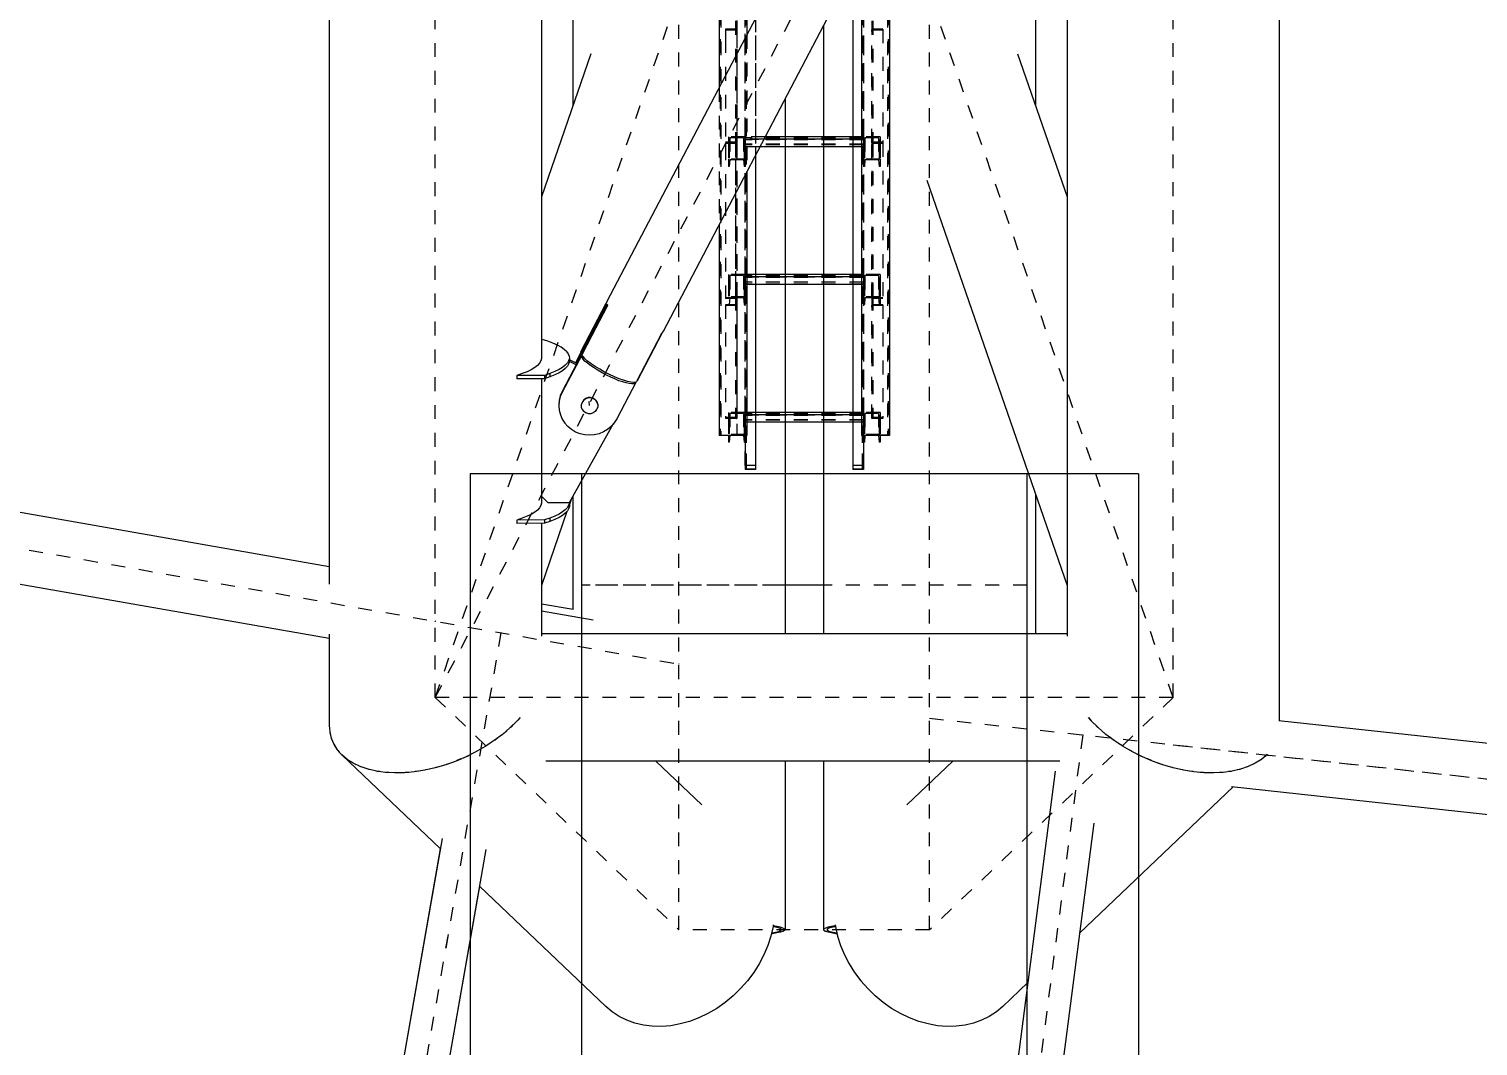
# Model space of a CAD drawing. Header units: millimetres. Extents: x 149919 to 150445, y 136651 to 136866.
# Drawn here: x 150257.3 to 150267.7, y 136663.97 to 136671.27 of the extents above; entities that cross this region are included whole.
import ezdxf

# ---------------------------------------------------------------- set-up
doc = ezdxf.new("R2010")
doc.units = ezdxf.units.MM
doc.header["$LTSCALE"] = 0.25
for name, pattern in [('CENTER', [50.8, 31.75, -6.35, 6.35, -6.35]), ('HIDDEN', [9.525, 6.35, -3.175]), ('XKITLINE00', [0]), ('XKITLINE02', [4, 2, -2]), ('XKITLINE03', [6, 3, -1, 1, -1])]:
    doc.linetypes.add(name, pattern=pattern)

# ---------------------------------------------------------------- blocks, each defined once
blk = doc.blocks.new('çatıı')
at = {"color": 8, "linetype": 'CENTER'}
for p, q in [((12015, 1442.7), (12015, 3096.7)), ((12195, 1442.7), (12195, 3096.7)), ((11840, 1609.6), (12370, 2620.3)), ((11840, 1609.6), (11840, 2357.8)), ((12370, 1609.6), (12370, 2357.8)), ((11840, 1609.6), (12015, 2114.9)), ((12370, 1609.6), (12195, 2114.9)), ((11950.8, 1819.2), (11950.6, 1822.1)), ((11469.5, 1729.3), (12015, 1633.6)), ((11469.5, 1729.3), (12015, 1633.6)), ((11469.5, 1729.3), (11840, 1664.3)), ((11887.2, 1656), (11708.5, 637.1)), ((11887.2, 1656), (11729.8, 758.8)), ((11840, 1609.6), (12015, 1442.7)), ((12370, 1609.6), (11840, 1609.6)), ((12370, 1609.6), (12195, 1442.7)), ((12195, 1594.7), (13125, 1493.3)), ((12305, 1582.7), (12173, 566.3)), ((12305, 1582.7), (12188.9, 688.7)), ((12370, 1575.6), (13125, 1493.3)), ((12370, 1575.6), (12715, 1538)), ((12195, 1442.7), (12015, 1442.7))]:
    blk.add_line(p, q, dxfattribs=at)
at = {"color": 116, "linetype": 'XKITLINE02', "true_color": 0x136734}
for p, q in [((12062.5, 3025.1), (12062.5, 1776.2)), ((12062.5, 3022.2), (12062.5, 1792.9)), ((12063.3, 3024.9), (12063.3, 1776)), ((12063.3, 3022.4), (12063.3, 1773.5)), ((12070, 3025.1), (12070, 1776.1)), ((12140, 3024.8), (12140, 1776.1)), ((12146.6, 3024.8), (12146.6, 1776)), ((12146.6, 3022.4), (12146.6, 1773.5)), ((12147.5, 3025.1), (12147.5, 1776.2)), ((12147.5, 3022.2), (12147.5, 1792.9)), ((12044.6, 3002.4), (12044.6, 1798.9)), ((12045.2, 3000.8), (12045.2, 1797.9)), ((12062.4, 3000.8), (12062.4, 1797.9)), ((12062.9, 3002.4), (12062.9, 1798.9)), ((12147, 3002.4), (12147, 1798.9)), ((12147.6, 3000.8), (12147.6, 1797.9)), ((12164.8, 3000.8), (12164.8, 1797.9)), ((12165.3, 3002.4), (12165.3, 1798.9)), ((12166.2, 2977.6), (12166.2, 1797.8)), ((12063.8, 2643.1), (12063.8, 2085.5)), ((12055.7, 2095.5), (12055.7, 2069.7)), ((12055.7, 2095.5), (12055.7, 2008.5)), ((12056.5, 2095.5), (12056.5, 2007.9)), ((12070, 2097.4), (12070, 1999)), ((12153.5, 2095.5), (12153.5, 2007.9)), ((12154.3, 2095.5), (12154.3, 2008.5)), ((12055.7, 2089.6), (12048.5, 2089.6)), ((12048.5, 2089.6), (12048.5, 2082.4)), ((12056.5, 2088.9), (12048.5, 2088.9)), ((12048.5, 2082.5), (12048.5, 2007.9)), ((12063.8, 2085.5), (12063.8, 1987.2)), ((12161.5, 2088.9), (12153.5, 2088.9)), ((12161.5, 2089.6), (12154.3, 2089.6)), ((12161.5, 2089.6), (12161.5, 2007.9)), ((12056.5, 2071.2), (12056.5, 2007.9)), ((12043.8, 2047.4), (12043.8, 2047)), ((12043.8, 2047.4), (12043.8, 1949.1)), ((12050.5, 2012.3), (12050.5, 2006.9)), ((12062.5, 2012.3), (12050.5, 2012.3)), ((12050.5, 2009.2), (12050.5, 1996.3)), ((12051.6, 2011.6), (12051.2, 2006.9)), ((12061.4, 2011.6), (12051.6, 2011.6)), ((12051.6, 2011.6), (12051.6, 1995.6)), ((12056.5, 2014.4), (12055.7, 2014.4)), ((12061.4, 2011.6), (12061.8, 2006.9)), ((12061.4, 2011.6), (12061.4, 1995.6)), ((12062.5, 2012.3), (12062.5, 2002.1)), ((12062.5, 2012.3), (12062.5, 2005.1)), ((12077, 2012.3), (12062.5, 2012.3)), ((12147.5, 2011.4), (12062.5, 2011.4)), ((12076.1, 2010.6), (12062.5, 2010.6)), ((12147.5, 2010), (12062.5, 2010)), ((12147.5, 2012.3), (12140, 2012.3)), ((12147.5, 2010.6), (12140, 2010.6)), ((12147.5, 2012.3), (12147.5, 1996.3)), ((12147.5, 2012.3), (12147.5, 2006.9)), ((12159.5, 2012.3), (12147.5, 2012.3)), ((12147.5, 2012.3), (12147.5, 2005.1)), ((12148.6, 2011.6), (12148.2, 2006.9)), ((12148.6, 2011.6), (12148.6, 1995.6)), ((12158.4, 2011.6), (12148.6, 2011.6)), ((12153.5, 2014.4), (12153.5, 2007.9)), ((12154.3, 2014.4), (12153.5, 2014.4)), ((12154.3, 2014.4), (12154.3, 2008.5)), ((12158.4, 2011.6), (12158.4, 1995.6)), ((12158.4, 2011.6), (12158.8, 2006.9)), ((12159.5, 2012.3), (12159.5, 1996.3)), ((12159.5, 2012.3), (12159.5, 2006.9)), ((12055.7, 2008.5), (12048.5, 2008.5)), ((12056.5, 2007.9), (12048.5, 2007.9)), ((12048.5, 2007.9), (12048.5, 2005.4)), ((12056.5, 2007.9), (12048.5, 2007.9)), ((12055.7, 2007.4), (12048.5, 2007.4)), ((12048.5, 2005.4), (12048.5, 1896.2)), ((12051.2, 2006.9), (12050.5, 2006.9)), ((12050.5, 2006.9), (12050.5, 1990.9)), ((12051.2, 2006.9), (12051.2, 1990.9)), ((12055.7, 2007.4), (12055.7, 1891.8)), ((12056.5, 2002.9), (12055.7, 2002.9)), ((12056.5, 2007.9), (12056.5, 1891.8)), ((12062.5, 2006.9), (12061.8, 2006.9)), ((12061.8, 2006.9), (12061.8, 1990.9)), ((12062.5, 2008.7), (12062.5, 1996.3)), ((12147.5, 2006.9), (12062.5, 2006.9)), ((12147.5, 2006.8), (12062.5, 2006.8)), ((12147.5, 2005.2), (12062.5, 2005.2)), ((12073.2, 2005.1), (12062.5, 2005.1)), ((12062.5, 2002.1), (12062.5, 1990.9)), ((12147.5, 2005.1), (12140, 2005.1)), ((12147.5, 2006.9), (12147.5, 1990.9)), ((12148.2, 2006.9), (12147.5, 2006.9)), ((12148.2, 2006.9), (12148.2, 1990.9)), ((12161.5, 2007.9), (12153.5, 2007.9)), ((12153.5, 2007.9), (12153.5, 1891.8)), ((12161.5, 2007.9), (12153.5, 2007.9)), ((12154.3, 2002.9), (12153.5, 2002.9)), ((12161.5, 2008.5), (12154.3, 2008.5)), ((12154.3, 2007.4), (12154.3, 1891.8)), ((12161.5, 2007.4), (12154.3, 2007.4)), ((12158.8, 2006.9), (12158.8, 1990.9)), ((12159.5, 2006.9), (12158.8, 2006.9)), ((12159.5, 2006.9), (12159.5, 1990.9)), ((12161.5, 2008.5), (12161.5, 2007.9)), ((12161.5, 2007.9), (12161.5, 1896.2)), ((12050.5, 1996.3), (12050.5, 1990.9)), ((12062.5, 1996.3), (12050.5, 1996.3)), ((12051.2, 1990.9), (12050.5, 1990.9)), ((12051.6, 1995.6), (12051.2, 1990.9)), ((12061.4, 1995.6), (12051.6, 1995.6)), ((12055.7, 1995.7), (12055.7, 1891.8)), ((12061.4, 1995.6), (12061.8, 1990.9)), ((12062.5, 1990.9), (12061.8, 1990.9)), ((12062.5, 1996.3), (12062.5, 1990.9)), ((12147.5, 1996.3), (12147.5, 1990.9)), ((12159.5, 1996.3), (12147.5, 1996.3)), ((12148.2, 1990.9), (12147.5, 1990.9)), ((12148.6, 1995.6), (12148.2, 1990.9)), ((12158.4, 1995.6), (12148.6, 1995.6)), ((12158.4, 1995.6), (12158.8, 1990.9)), ((12159.5, 1990.9), (12158.8, 1990.9)), ((12159.5, 1996.3), (12159.5, 1990.9)), ((12050.5, 1913.3), (12050.5, 1907.9)), ((12062.5, 1913.3), (12050.5, 1913.3)), ((12050.5, 1913.3), (12050.5, 1896.7)), ((12051.2, 1907.9), (12050.5, 1907.9)), ((12050.5, 1907.9), (12050.5, 1891.9)), ((12051.6, 1912.6), (12051.2, 1907.9)), ((12051.2, 1907.9), (12051.2, 1891.9)), ((12061.4, 1912.6), (12051.6, 1912.6)), ((12051.6, 1912.6), (12051.6, 1896.6)), ((12061.4, 1912.6), (12061.8, 1907.9)), ((12061.4, 1912.6), (12061.4, 1896.6)), ((12062.5, 1907.9), (12061.8, 1907.9)), ((12061.8, 1907.9), (12061.8, 1891.9)), ((12062.5, 1913.3), (12062.5, 1907.9)), ((12062.5, 1913.3), (12062.5, 1897.3)), ((12062.5, 1913.3), (12062.5, 1906.2)), ((12070, 1913.3), (12062.5, 1913.3)), ((12147.5, 1912.5), (12062.5, 1912.5)), ((12070, 1911.6), (12062.5, 1911.6)), ((12147.5, 1911.1), (12062.5, 1911.1)), ((12062.5, 1907.9), (12062.5, 1891.9)), ((12147.5, 1907.9), (12062.5, 1907.9)), ((12147.5, 1907.8), (12062.5, 1907.8)), ((12147.5, 1906.3), (12062.5, 1906.3)), ((12070, 1906.2), (12062.5, 1906.2)), ((12147.5, 1913.3), (12140, 1913.3)), ((12147.5, 1911.6), (12140, 1911.6)), ((12147.5, 1906.2), (12140, 1906.2)), ((12147.5, 1913.3), (12147.5, 1897.3)), ((12147.5, 1913.3), (12147.5, 1907.9)), ((12159.5, 1913.3), (12147.5, 1913.3)), ((12147.5, 1913.3), (12147.5, 1906.2)), ((12147.5, 1907.9), (12147.5, 1891.9)), ((12148.2, 1907.9), (12147.5, 1907.9)), ((12148.6, 1912.6), (12148.2, 1907.9)), ((12148.2, 1907.9), (12148.2, 1891.9)), ((12148.6, 1912.6), (12148.6, 1896.6)), ((12158.4, 1912.6), (12148.6, 1912.6)), ((12158.4, 1912.6), (12158.4, 1896.6)), ((12158.4, 1912.6), (12158.8, 1907.9)), ((12158.8, 1907.9), (12158.8, 1891.9)), ((12159.5, 1907.9), (12158.8, 1907.9)), ((12159.5, 1913.3), (12159.5, 1897.3)), ((12159.5, 1913.3), (12159.5, 1907.9)), ((12159.5, 1907.9), (12159.5, 1891.9)), ((12056.5, 1896.7), (12048.5, 1896.7)), ((12055.7, 1896.2), (12048.5, 1896.2)), ((12062.5, 1897.3), (12050.5, 1897.3)), ((12051.6, 1896.6), (12051.2, 1891.9)), ((12061.4, 1896.6), (12051.6, 1896.6)), ((12056.5, 1897.5), (12055.7, 1897.5)), ((12055.7, 1897.5), (12055.7, 1891.6)), ((12055.7, 1897.5), (12055.7, 1810.6)), ((12056.5, 1897.5), (12056.5, 1891)), ((12056.5, 1897.5), (12056.5, 1809.9)), ((12061.4, 1896.6), (12061.8, 1891.9)), ((12062.5, 1897.3), (12062.5, 1891.9)), ((12147.5, 1897.3), (12147.5, 1891.9)), ((12159.5, 1897.3), (12147.5, 1897.3)), ((12148.6, 1896.6), (12148.2, 1891.9)), ((12158.4, 1896.6), (12148.6, 1896.6)), ((12153.5, 1897.5), (12153.5, 1809.9)), ((12154.3, 1897.5), (12153.5, 1897.5)), ((12161.5, 1896.7), (12153.5, 1896.7)), ((12154.3, 1897.5), (12154.3, 1810.6)), ((12161.5, 1896.2), (12154.3, 1896.2)), ((12158.4, 1896.6), (12158.8, 1891.9)), ((12159.5, 1897.3), (12159.5, 1891.9)), ((12055.7, 1891.6), (12048.5, 1891.6)), ((12048.5, 1891.6), (12048.5, 1891)), ((12048.5, 1891.6), (12048.5, 1809.9)), ((12056.5, 1891), (12048.5, 1891)), ((12051.2, 1891.9), (12050.5, 1891.9)), ((12056.5, 1891.8), (12055.7, 1891.8)), ((12062.5, 1891.9), (12061.8, 1891.9)), ((12148.2, 1891.9), (12147.5, 1891.9)), ((12154.3, 1891.8), (12153.5, 1891.8)), ((12161.5, 1891), (12153.5, 1891)), ((12161.5, 1891.6), (12154.3, 1891.6)), ((12159.5, 1891.9), (12158.8, 1891.9)), ((12161.5, 1891.6), (12161.5, 1809.9)), ((12050.5, 1814.3), (12050.5, 1808.9)), ((12062.5, 1814.3), (12050.5, 1814.3)), ((12050.5, 1814.3), (12050.5, 1797.8)), ((12051.6, 1813.6), (12051.2, 1808.9)), ((12061.4, 1813.6), (12051.6, 1813.6)), ((12051.6, 1813.6), (12051.6, 1797.7)), ((12056.5, 1816.5), (12055.7, 1816.5)), ((12061.4, 1813.6), (12061.8, 1808.9)), ((12061.4, 1813.6), (12061.4, 1797.7)), ((12062.5, 1814.3), (12062.5, 1808.8)), ((12062.5, 1814.3), (12062.5, 1797.8)), ((12062.5, 1814.3), (12062.5, 1807.2)), ((12070, 1814.3), (12062.5, 1814.3)), ((12147.5, 1813.5), (12062.5, 1813.5)), ((12070, 1812.6), (12062.5, 1812.6)), ((12147.5, 1812.1), (12062.5, 1812.1)), ((12147.5, 1814.3), (12140, 1814.3)), ((12147.5, 1812.6), (12140, 1812.6)), ((12147.5, 1814.3), (12147.5, 1798.4)), ((12147.5, 1814.3), (12147.5, 1808.9)), ((12159.5, 1814.3), (12147.5, 1814.3)), ((12147.5, 1814.3), (12147.5, 1807.2)), ((12148.6, 1813.6), (12148.2, 1808.9)), ((12148.6, 1813.6), (12148.6, 1797.7)), ((12158.4, 1813.6), (12148.6, 1813.6)), ((12153.5, 1816.5), (12153.5, 1809.9)), ((12154.3, 1816.5), (12153.5, 1816.5)), ((12154.3, 1816.5), (12154.3, 1810.6)), ((12158.4, 1813.6), (12158.4, 1797.7)), ((12158.4, 1813.6), (12158.8, 1808.9)), ((12159.5, 1814.3), (12159.5, 1798.4)), ((12159.5, 1814.3), (12159.5, 1808.9)), ((12055.7, 1810.6), (12048.5, 1810.6)), ((12056.5, 1809.9), (12048.5, 1809.9)), ((12051.2, 1808.9), (12050.5, 1808.9)), ((12050.5, 1808.9), (12050.5, 1797.8)), ((12051.2, 1808.9), (12051.2, 1792.9)), ((12062.5, 1808.9), (12061.8, 1808.9)), ((12061.8, 1808.9), (12061.8, 1792.9)), ((12147.5, 1808.9), (12062.5, 1808.9)), ((12062.5, 1808.8), (12062.5, 1797.8)), ((12147.5, 1808.8), (12062.5, 1808.8)), ((12147.5, 1807.3), (12062.5, 1807.3)), ((12070, 1807.2), (12062.5, 1807.2)), ((12147.5, 1807.2), (12140, 1807.2)), ((12147.5, 1808.9), (12147.5, 1792.9)), ((12148.2, 1808.9), (12147.5, 1808.9)), ((12148.2, 1808.9), (12148.2, 1792.9)), ((12161.5, 1809.9), (12153.5, 1809.9)), ((12161.5, 1810.6), (12154.3, 1810.6)), ((12158.8, 1808.9), (12158.8, 1792.9)), ((12159.5, 1808.9), (12158.8, 1808.9)), ((12159.5, 1808.9), (12159.5, 1792.9)), ((12161.5, 1810.6), (12161.5, 1809.9)), ((12044.6, 1798.9), (12043.8, 1798.9)), ((12044.6, 1798.9), (12045.2, 1797.9)), ((12062.4, 1797.9), (12045.2, 1797.9)), ((12062.5, 1798.4), (12050.5, 1798.4)), ((12062.9, 1798.9), (12062.4, 1797.9)), ((12063.8, 1798.9), (12062.9, 1798.9)), ((12147, 1798.9), (12146.2, 1798.9)), ((12147, 1798.9), (12147.6, 1797.9)), ((12147.5, 1798.4), (12147.5, 1797.8)), ((12159.5, 1798.4), (12147.5, 1798.4)), ((12164.8, 1797.9), (12147.6, 1797.9)), ((12159.5, 1798.4), (12159.5, 1797.8)), ((12165.3, 1798.9), (12164.8, 1797.9)), ((12166.2, 1798.9), (12165.3, 1798.9)), ((12070, 1776.2), (12062.5, 1776.2)), ((12062.5, 1776.2), (12062.5, 1773.3)), ((12070, 1776.1), (12063.3, 1776)), ((12063.3, 1776), (12063.3, 1773.5)), ((12070, 1773.5), (12063.3, 1773.5)), ((12070, 1776.2), (12070, 1776.1)), ((12070, 1773.5), (12070, 1773.3)), ((12147.5, 1776.2), (12140, 1776.2)), ((12146.6, 1776), (12140, 1776.1)), ((12146.6, 1773.5), (12140, 1773.5)), ((12146.6, 1776), (12146.6, 1773.5)), ((12147.5, 1776.2), (12147.5, 1773.3))]:
    blk.add_line(p, q, dxfattribs=at)
at = {"color": 1, "linetype": 'XKITLINE03'}
for p, q in [((12062.5, 1776.2), (12062.5, 3025.1)), ((12147.5, 3025.1), (12147.5, 1776.2)), ((12056.5, 2986.1), (12056.5, 1798.4)), ((12056.5, 2088.9), (12056.5, 2007.9)), ((12153.5, 2007.9), (12153.5, 2088.9)), ((12062.5, 2012.3), (12062.5, 1996.3)), ((12062.5, 2010.6), (12147.5, 2010.6)), ((12147.5, 1996.3), (12147.5, 2012.3)), ((12056.5, 2007.9), (12056.5, 1896.7)), ((12153.5, 1896.7), (12153.5, 2007.9)), ((12062.5, 1913.3), (12062.5, 1897.3)), ((12062.5, 1911.6), (12147.5, 1911.6)), ((12147.5, 1897.3), (12147.5, 1913.3)), ((12056.5, 1891), (12056.5, 1809.9)), ((12153.5, 1809.9), (12153.5, 1891)), ((12062.5, 1814.3), (12062.5, 1798.4)), ((12062.5, 1812.6), (12147.5, 1812.6)), ((12147.5, 1798.4), (12147.5, 1814.3))]:
    blk.add_line(p, q, dxfattribs=at)
at = {"color": 7, "linetype": 'XKITLINE00'}
for p, q in [((12043.8, 2597.5), (12043.8, 2047.4)), ((12063.8, 2597.5), (12063.8, 2085.5)), ((12166.2, 2182.5), (12166.2, 1797.8)), ((12146.2, 2144.3), (12146.2, 1797.8)), ((12140, 2132.5), (12140, 1773.3)), ((12140, 2010.6), (12076.1, 2010.6)), ((12140, 2012.3), (12077, 2012.3)), ((12070, 1999), (12070, 1773.3)), ((12140, 2005.1), (12073.2, 2005.1)), ((12063.8, 1987.2), (12063.8, 1797.8)), ((12043.8, 1949.1), (12043.8, 1797.8)), ((12140, 1913.3), (12070, 1913.3)), ((12140, 1911.6), (12070, 1911.6)), ((12140, 1906.2), (12070, 1906.2)), ((12140, 1814.3), (12070, 1814.3)), ((12140, 1812.6), (12070, 1812.6)), ((12140, 1807.2), (12070, 1807.2)), ((12063.8, 1797.8), (12043.8, 1797.8)), ((12050.5, 1797.8), (12050.5, 1792.9)), ((12051.2, 1792.9), (12050.5, 1792.9)), ((12051.6, 1797.7), (12051.2, 1792.9)), ((12061.4, 1797.7), (12051.6, 1797.7)), ((12061.4, 1797.7), (12061.8, 1792.9)), ((12062.5, 1792.9), (12061.8, 1792.9)), ((12062.5, 1797.8), (12062.5, 1792.9)), ((12062.5, 1792.9), (12062.5, 1773.3)), ((12166.2, 1797.8), (12146.2, 1797.8)), ((12147.5, 1797.8), (12147.5, 1792.9)), ((12147.5, 1792.9), (12147.5, 1773.3)), ((12148.2, 1792.9), (12147.5, 1792.9)), ((12148.6, 1797.7), (12148.2, 1792.9)), ((12158.4, 1797.7), (12148.6, 1797.7)), ((12158.4, 1797.7), (12158.8, 1792.9)), ((12159.5, 1792.9), (12158.8, 1792.9)), ((12159.5, 1797.8), (12159.5, 1792.9)), ((12070, 1773.3), (12062.5, 1773.3)), ((12147.5, 1773.3), (12140, 1773.3))]:
    blk.add_line(p, q, dxfattribs=at)
at = {"color": 8, "linetype": 'XKITLINE00'}
for p, q in [((12225.3, 2393.6), (11963.3, 1893.9)), ((12265.6, 2372.1), (12003.6, 1872.3)), ((11763.8, 2357.8), (11763.8, 1690.9)), ((11916.2, 2357.8), (11916.2, 1852.7)), ((12293.8, 2357.8), (12293.8, 1653.7)), ((12446.2, 2357.8), (12446.2, 1592.9)), ((11938.8, 2195.4), (11938.8, 2034.4)), ((12271.2, 2195.4), (12271.2, 2034.4)), ((12118.8, 2092.1), (12118.8, 1655.2)), ((11951.8, 2071.9), (11916.2, 1969.1)), ((12258.2, 2071.9), (12293.8, 1969.1)), ((12091.2, 2039.4), (12091.2, 1655.2)), ((12193, 1981.1), (12293.8, 1690.1)), ((11963.3, 1890.7), (11931.1, 1829.4)), ((11962.6, 1892.5), (11944.5, 1858)), ((11962.7, 1891), (11944.6, 1856.5)), ((11963.3, 1890.1), (11945.1, 1855.5)), ((11963.3, 1890.3), (11945.2, 1855.7)), ((11962.8, 1892.8), (11962.6, 1892.5)), ((11962.9, 1891.3), (11962.7, 1891)), ((11963.5, 1890.6), (11962.7, 1891)), ((11962.9, 1893.1), (11962.8, 1892.8)), ((11963.1, 1893.4), (11962.9, 1893.1)), ((11963.1, 1891.5), (11962.9, 1891.3)), ((11963.6, 1891), (11962.9, 1891.3)), ((11963.2, 1893.7), (11963.1, 1893.4)), ((11963.2, 1891.7), (11963.1, 1891.5)), ((11963.3, 1893.8), (11963.2, 1893.7)), ((11963.3, 1891.8), (11963.2, 1891.7)), ((11963.3, 1893.9), (11963.3, 1893.8)), ((11963.4, 1891.8), (11963.3, 1891.8)), ((11963.3, 1890.7), (11963.3, 1890.3)), ((11963.5, 1890.6), (11963.3, 1890.7)), ((11963.4, 1890.4), (11963.3, 1890.1)), ((11963.3, 1890.3), (11963.3, 1890.3)), ((11963.5, 1891.7), (11963.4, 1891.8)), ((11963.5, 1890.7), (11963.4, 1890.4)), ((11963.5, 1891.7), (11963.6, 1891.6)), ((11963.6, 1891), (11963.5, 1890.7)), ((11963.6, 1891.6), (11963.6, 1891.3)), ((11963.6, 1891.3), (11963.6, 1891)), ((11916.7, 1866.7), (11916.2, 1866.7)), ((11920.8, 1865.4), (11916.7, 1866.7)), ((11924.5, 1864.1), (11920.8, 1865.4)), ((11927.7, 1862.6), (11924.5, 1864.1)), ((12002.6, 1870.9), (11984.5, 1836.4)), ((12003, 1871.4), (11984.9, 1836.9)), ((12002.8, 1871.3), (12002.6, 1870.9)), ((12002.9, 1871.6), (12002.8, 1871.3)), ((12003.1, 1871.8), (12002.9, 1871.6)), ((12003, 1871.4), (12002.9, 1871.5)), ((12003.2, 1871.7), (12003, 1871.4)), ((12003.3, 1872.1), (12003.1, 1871.8)), ((12003.2, 1871.7), (12003.1, 1871.8)), ((12003.3, 1872), (12003.2, 1871.7)), ((12003.4, 1872.2), (12003.3, 1872)), ((12003.4, 1872.2), (12003.3, 1872.1)), ((12003.5, 1872.3), (12003.4, 1872.2)), ((12003.5, 1872.3), (12003.4, 1872.2)), ((12003.5, 1872.3), (12003.5, 1872.3)), ((12003.6, 1872.3), (12003.5, 1872.3)), ((11916.3, 1853), (11915.9, 1851.3)), ((11916.2, 1854.1), (11916.3, 1853)), ((11930.4, 1861.1), (11927.7, 1862.6)), ((11932.6, 1859.6), (11930.4, 1861.1)), ((11945.2, 1855.5), (11931.2, 1828.8)), ((11934.3, 1858), (11932.6, 1859.6)), ((11934.3, 1858), (11935.5, 1856.4)), ((11935.5, 1856.4), (11936.2, 1854.7)), ((11936.3, 1853.1), (11935.8, 1851.4)), ((11936.2, 1854.7), (11936.3, 1853.1)), ((11936.3, 1853.1), (11936.3, 1850.7)), ((11944.4, 1857.2), (11940.6, 1850)), ((11944.1, 1855.9), (11940.9, 1849.8)), ((11944.5, 1856.9), (11944.1, 1856.2)), ((11944.2, 1856.5), (11944.1, 1856.2)), ((11944.1, 1856.2), (11944.1, 1855.8)), ((11944.1, 1855.8), (11944.2, 1855.4)), ((11944.5, 1856.9), (11944.2, 1856.5)), ((11944.7, 1856.4), (11944.2, 1855.4)), ((11944.2, 1855.4), (11944.3, 1855)), ((11944.5, 1858), (11944.3, 1857.3)), ((11944.3, 1857.3), (11944.6, 1856.5)), ((11945, 1856.3), (11944.3, 1855)), ((11944.5, 1854.9), (11944.3, 1855)), ((11945.2, 1856.2), (11944.6, 1856.5)), ((11945.4, 1855.1), (11944.9, 1854.1)), ((11944.9, 1854.1), (11945.9, 1852.7)), ((11945.2, 1856.2), (11945, 1856.3)), ((11945.1, 1855.5), (11945.7, 1854.7)), ((11945.2, 1855.7), (11945.2, 1855.7)), ((11945.2, 1855.7), (11945.2, 1855.6)), ((11945.7, 1854.7), (11947.3, 1853)), ((11946.5, 1853.9), (11945.9, 1852.7)), ((11947.4, 1851.2), (11945.9, 1852.7)), ((11949.4, 1851.2), (11947.3, 1853)), ((11905.9, 1843.5), (11902.4, 1842.2)), ((11908.9, 1845), (11905.9, 1843.5)), ((11911.4, 1846.5), (11908.9, 1845)), ((11913.4, 1848.1), (11911.4, 1846.5)), ((11914.9, 1849.7), (11913.4, 1848.1)), ((11915.9, 1851.3), (11914.9, 1849.7)), ((11922.4, 1842.3), (11918.5, 1840.9)), ((11925.9, 1843.6), (11922.4, 1842.3)), ((11922.4, 1842.3), (11922.4, 1839.8)), ((11928.9, 1845.1), (11925.9, 1843.6)), ((11928.9, 1842.7), (11925.9, 1841.2)), ((11931.4, 1846.6), (11928.9, 1845.1)), ((11931.4, 1844.2), (11928.9, 1842.7)), ((11933.4, 1848.2), (11931.4, 1846.6)), ((11933.4, 1845.8), (11931.4, 1844.2)), ((11934.9, 1849.8), (11933.4, 1848.2)), ((11934.9, 1847.4), (11933.4, 1845.8)), ((11935.8, 1851.4), (11934.9, 1849.8)), ((11935.8, 1849), (11934.9, 1847.4)), ((11936.3, 1850.7), (11935.8, 1849)), ((11941.6, 1849.5), (11936.3, 1852.1)), ((11941.1, 1848.5), (11936.3, 1850.8)), ((11949.3, 1849.6), (11947.4, 1851.2)), ((11951.5, 1847.9), (11949.3, 1849.6)), ((11951.9, 1849.3), (11949.4, 1851.2)), ((11954.1, 1846.2), (11951.5, 1847.9)), ((11954.9, 1847.3), (11951.9, 1849.3)), ((11956.9, 1844.4), (11954.1, 1846.2)), ((11958.1, 1845.3), (11954.9, 1847.3)), ((11959.8, 1842.7), (11956.9, 1844.4)), ((11961.6, 1843.3), (11958.1, 1845.3)), ((11962.9, 1841.1), (11959.8, 1842.7)), ((11965.1, 1841.5), (11961.6, 1843.3)), ((11902.4, 1842.2), (11898.5, 1840.8)), ((11918.5, 1840.9), (11898.5, 1840.8)), ((11898.5, 1840.8), (11898.5, 1838.4)), ((11918.5, 1838.5), (11898.5, 1838.4)), ((11916.2, 1838.5), (11916.2, 1748.8)), ((11916.2, 1838.5), (11916.2, 1754.1)), ((11918.5, 1840.9), (11918.5, 1838.5)), ((11922.4, 1839.8), (11918.5, 1838.5)), ((11925.9, 1841.2), (11922.4, 1839.8)), ((11966, 1839.6), (11962.9, 1841.1)), ((11968.7, 1839.9), (11965.1, 1841.5)), ((11969, 1838.3), (11966, 1839.6)), ((11972.1, 1838.5), (11968.7, 1839.9)), ((11971.9, 1837.1), (11969, 1838.3)), ((11984.4, 1836.3), (11970.4, 1809.7)), ((11974.7, 1836.2), (11971.9, 1837.1)), ((11975.3, 1837.4), (11972.1, 1838.5)), ((11977.1, 1835.5), (11974.7, 1836.2)), ((11978.1, 1836.5), (11975.3, 1837.4)), ((11979.3, 1835), (11977.1, 1835.5)), ((11980.6, 1836), (11978.1, 1836.5)), ((11981.1, 1834.9), (11979.3, 1835)), ((11982.6, 1835.9), (11980.6, 1836)), ((11982.5, 1834.9), (11981.1, 1834.9)), ((11983, 1836), (11982.5, 1834.9)), ((11983.4, 1835.3), (11982.5, 1834.9)), ((11984, 1836.1), (11982.6, 1835.9)), ((11983.8, 1836.1), (11983.4, 1835.3)), ((11984.5, 1836.4), (11984, 1836.1)), ((11984.9, 1836.9), (11984.8, 1836.9)), ((11929, 1823.1), (11928.7, 1819.7)), ((11929, 1822.4), (11928.8, 1819.1)), ((11929.8, 1826.3), (11929, 1823.1)), ((11929.8, 1825.7), (11929, 1822.4)), ((11931.1, 1829.4), (11929.8, 1826.3)), ((11931.2, 1828.8), (11929.8, 1825.7)), ((11929.8, 1826.3), (11929.8, 1825.7)), ((11931.1, 1829.4), (11931.2, 1828.8)), ((11945.4, 1821.5), (11944.9, 1819.9)), ((11945.7, 1822), (11945.4, 1821.5)), ((11945.4, 1821.5), (11945.5, 1821.3)), ((11945.7, 1821.8), (11945.5, 1821.3)), ((11946.7, 1823.4), (11945.7, 1822)), ((11946.7, 1823.1), (11945.7, 1821.8)), ((11945.7, 1822), (11945.7, 1821.8)), ((11948.1, 1824.4), (11946.7, 1823.4)), ((11948.1, 1824.1), (11946.7, 1823.1)), ((11949.8, 1824.9), (11948.1, 1824.4)), ((11949.8, 1824.7), (11948.1, 1824.1)), ((11951.5, 1824.9), (11949.8, 1824.9)), ((11951.5, 1824.7), (11949.8, 1824.7)), ((11953.2, 1824.4), (11951.5, 1824.9)), ((11953.2, 1824.2), (11951.5, 1824.7)), ((11953.2, 1824.4), (11953.2, 1824.2)), ((11953.6, 1824.2), (11953.2, 1824.4)), ((11953.7, 1824), (11953.2, 1824.2)), ((11953.6, 1824.2), (11953.7, 1824)), ((11955.1, 1823.2), (11953.6, 1824.2)), ((11955.1, 1823), (11953.7, 1824)), ((11955.1, 1823.2), (11956.1, 1821.8)), ((11955.1, 1823), (11956.1, 1821.6)), ((11956.1, 1821.8), (11956.6, 1820.2)), ((11956.1, 1821.6), (11956.7, 1820)), ((11928.7, 1819.7), (11928.8, 1819.1)), ((11928.8, 1819.1), (11929.1, 1815.8)), ((11929.1, 1815.8), (11929.9, 1812.5)), ((11929.9, 1812.5), (11931.2, 1809.5)), ((11945.5, 1821.3), (11944.9, 1819.7)), ((11944.9, 1819.9), (11944.9, 1818.2)), ((11944.9, 1819.7), (11944.9, 1818)), ((11944.9, 1818), (11945.5, 1816.4)), ((11945.5, 1816.4), (11946.5, 1815.1)), ((11947.9, 1814.1), (11946.5, 1815.1)), ((11948.4, 1813.9), (11947.9, 1814.1)), ((11950, 1813.3), (11948.4, 1813.9)), ((11951.8, 1813.4), (11950, 1813.3)), ((11953.4, 1813.9), (11951.8, 1813.4)), ((11954.9, 1814.9), (11953.4, 1813.9)), ((11955.9, 1816.3), (11954.9, 1814.9)), ((11956.1, 1816.7), (11955.9, 1816.3)), ((11956.7, 1818.3), (11956.1, 1816.7)), ((11956.6, 1820.2), (11956.7, 1820)), ((11956.7, 1820), (11956.7, 1818.3)), ((11931.2, 1809.5), (11933, 1806.6)), ((11933, 1806.6), (11935.2, 1804.1)), ((11937.9, 1802), (11935.2, 1804.1)), ((11967.8, 1806), (11936.2, 1749.4)), ((11940.8, 1800.2), (11937.9, 1802)), ((11963.7, 1802.1), (11960.8, 1800.3)), ((11966.3, 1804.3), (11963.7, 1802.1)), ((11968.6, 1806.8), (11966.3, 1804.3)), ((11970.4, 1809.7), (11968.6, 1806.8)), ((11944, 1799), (11940.8, 1800.2)), ((11947.4, 1798.2), (11944, 1799)), ((11950.8, 1798), (11947.4, 1798.2)), ((11954.2, 1798.2), (11950.8, 1798)), ((11957.6, 1799), (11954.2, 1798.2)), ((11960.8, 1800.3), (11957.6, 1799)), ((11763.8, 1703.4), (11475.2, 1754.1)), ((11916.3, 1749.1), (11915.9, 1747.5)), ((11916.2, 1754.5), (11916.2, 1754.1)), ((11921.2, 1749.3), (11916.2, 1754.1)), ((11916.2, 1750.2), (11916.3, 1749.1)), ((11936.2, 1749.4), (11921.2, 1749.3)), ((11936.3, 1749.2), (11935.8, 1747.6)), ((11937.6, 1751.8), (11936.3, 1748.1)), ((11936.3, 1749.4), (11936.3, 1749.2)), ((11936.3, 1749.2), (11936.3, 1746.8)), ((11938.8, 1754), (11938.8, 1672.7)), ((12271.2, 1755.4), (12271.2, 1655.2)), ((11902.4, 1738.3), (11898.5, 1737)), ((11905.9, 1739.7), (11902.4, 1738.3)), ((11908.9, 1741.1), (11905.9, 1739.7)), ((11911.4, 1742.7), (11908.9, 1741.1)), ((11913.4, 1744.2), (11911.4, 1742.7)), ((11914.9, 1745.8), (11913.4, 1744.2)), ((11915.9, 1747.5), (11914.9, 1745.8)), ((11934.6, 1743.2), (11916.2, 1690.1)), ((11922.4, 1738.4), (11918.5, 1737.1)), ((11925.9, 1739.8), (11922.4, 1738.4)), ((11922.4, 1738.4), (11922.4, 1736)), ((11928.9, 1741.2), (11925.9, 1739.8)), ((11928.9, 1738.8), (11925.9, 1737.4)), ((11931.4, 1742.8), (11928.9, 1741.2)), ((11931.4, 1740.3), (11928.9, 1738.8)), ((11933.4, 1744.3), (11931.4, 1742.8)), ((11933.4, 1741.9), (11931.4, 1740.3)), ((11934.9, 1745.9), (11933.4, 1744.3)), ((11934.9, 1743.5), (11933.4, 1741.9)), ((11935.8, 1747.6), (11934.9, 1745.9)), ((11935.8, 1745.1), (11934.9, 1743.5)), ((11936.3, 1746.8), (11935.8, 1745.1)), ((11918.5, 1737.1), (11898.5, 1737)), ((11898.5, 1737), (11898.5, 1734.6)), ((11918.5, 1734.7), (11898.5, 1734.6)), ((11916.2, 1734.6), (11916.2, 1653.7)), ((11918.5, 1737.1), (11918.5, 1734.7)), ((11922.4, 1736), (11918.5, 1734.7)), ((11925.9, 1737.4), (11922.4, 1736)), ((11763.8, 1651.9), (11478.1, 1702)), ((11939, 1672.7), (11916.2, 1676.7)), ((11953.4, 1665), (11916.2, 1671.5)), ((11763.8, 1655.1), (11763.8, 1589.8)), ((12293.8, 1655.2), (11916.2, 1655.2)), ((11898.9, 1592.8), (11893.9, 1587.9)), ((11900.9, 1595.2), (11898.9, 1592.8)), ((11899.3, 1593.3), (11899.1, 1593.1)), ((11900.9, 1595.2), (11899.3, 1593.3)), ((12309, 1595.2), (12310.7, 1593.3)), ((12309.1, 1595.2), (12311.1, 1592.8)), ((12310.7, 1593.3), (12310.9, 1593.1)), ((12316.1, 1587.9), (12311.1, 1592.8)), ((13127.4, 1518.5), (12446, 1592.9)), ((11763.8, 1589.8), (11764.2, 1585)), ((11763.8, 1589.6), (11763.8, 1589.4)), ((11763.8, 1589.4), (11764, 1587.4)), ((11764.2, 1585), (11765.3, 1580.3)), ((11764.2, 1584.7), (11764.2, 1584.5)), ((11764.2, 1584.5), (11764.7, 1582.7)), ((11888.3, 1583.1), (11882.3, 1578.6)), ((11893.9, 1587.9), (11888.3, 1583.1)), ((11888.9, 1583.5), (11888.6, 1583.3)), ((11891.3, 1585.7), (11888.9, 1583.5)), ((11894.4, 1588.3), (11894.1, 1588.1)), ((11896.6, 1590.6), (11894.4, 1588.3)), ((12313.4, 1590.6), (12315.6, 1588.3)), ((12315.9, 1588.1), (12315.6, 1588.3)), ((12321.7, 1583.1), (12316.1, 1587.9)), ((12321.1, 1583.5), (12318.7, 1585.7)), ((12321.4, 1583.3), (12321.1, 1583.5)), ((12327.7, 1578.6), (12321.7, 1583.1)), ((11765.3, 1580.3), (11767.1, 1576)), ((11765.4, 1580.1), (11765.4, 1579.9)), ((11765.4, 1579.9), (11766.1, 1578.3)), ((11767.1, 1576), (11769.6, 1572)), ((11767.2, 1575.8), (11767.3, 1575.6)), ((11767.3, 1575.6), (11768.2, 1574.2)), ((11769.6, 1572), (11772.8, 1568.4)), ((11769.8, 1571.8), (11769.9, 1571.7)), ((11769.9, 1571.7), (11771, 1570.4)), ((11875.9, 1574.4), (11869.2, 1570.5)), ((11872.6, 1572.5), (11869.8, 1570.9)), ((11882.3, 1578.6), (11875.9, 1574.4)), ((11876.5, 1574.8), (11876.2, 1574.6)), ((11879.2, 1576.6), (11876.5, 1574.8)), ((11882.9, 1579), (11882.6, 1578.8)), ((11885.5, 1581), (11882.9, 1579)), ((12327.1, 1579), (12324.5, 1581)), ((12327.4, 1578.8), (12327.1, 1579)), ((12334.1, 1574.4), (12327.7, 1578.6)), ((12333.5, 1574.8), (12330.8, 1576.6)), ((12333.8, 1574.6), (12333.5, 1574.8)), ((12340.8, 1570.5), (12334.1, 1574.4)), ((12340.2, 1570.9), (12337.4, 1572.5)), ((11776.6, 1565.1), (11772.8, 1568.4)), ((11773, 1568.2), (11773.1, 1568.1)), ((11843.7, 1500.8), (11773.1, 1568.1)), ((11774.4, 1567), (11773.1, 1568.1)), ((11776.9, 1564.9), (11776.6, 1565.1)), ((11781.1, 1562.3), (11776.9, 1564.9)), ((11777, 1564.8), (11776.9, 1564.9)), ((11778.5, 1563.9), (11777, 1564.8)), ((11786.1, 1559.9), (11781.1, 1562.3)), ((11781.5, 1562.1), (11781.4, 1562.1)), ((11783.1, 1561.3), (11781.5, 1562.1)), ((11847.5, 1561.3), (11840, 1559.1)), ((11854.9, 1563.9), (11847.5, 1561.3)), ((11848.1, 1561.5), (11847.9, 1561.4)), ((11850.9, 1562.5), (11848.1, 1561.5)), ((11862.1, 1567), (11854.9, 1563.9)), ((11855.5, 1564.2), (11855.2, 1564.1)), ((11858.3, 1565.4), (11855.5, 1564.2)), ((11869.2, 1570.5), (11862.1, 1567)), ((11862.8, 1567.3), (11862.5, 1567.2)), ((11865.6, 1568.7), (11862.8, 1567.3)), ((11869.8, 1570.9), (11869.5, 1570.7)), ((12288.7, 1563.9), (11919.5, 1563.9)), ((12031.4, 1532.4), (11998.3, 1563.9)), ((12091.2, 1563.9), (12091.2, 1442.7)), ((12118.8, 1563.9), (12118.8, 1442.7)), ((12211.7, 1563.9), (12178.6, 1532.4)), ((12340.5, 1570.7), (12340.2, 1570.9)), ((12347.9, 1567), (12340.8, 1570.5)), ((12347.2, 1567.3), (12344.4, 1568.7)), ((12347.5, 1567.2), (12347.2, 1567.3)), ((12355.1, 1563.9), (12347.9, 1567)), ((12354.5, 1564.2), (12351.7, 1565.4)), ((12354.7, 1564.1), (12354.5, 1564.2)), ((12362.5, 1561.3), (12355.1, 1563.9)), ((12361.8, 1561.5), (12359.1, 1562.5)), ((12362.1, 1561.4), (12361.8, 1561.5)), ((12370, 1559.1), (12362.5, 1561.3)), ((12428.9, 1562.3), (12423.9, 1559.9)), ((12428.5, 1562.1), (12426.8, 1561.3)), ((12428.6, 1562.1), (12428.5, 1562.1)), ((12433, 1564.9), (12428.9, 1562.3)), ((12433, 1564.8), (12431.5, 1563.9)), ((12433.1, 1564.9), (12433, 1564.8)), ((12433.4, 1565.1), (12433.1, 1564.9)), ((12437.2, 1568.4), (12433.4, 1565.1)), ((12436.9, 1568.1), (12435.6, 1567)), ((12436.9, 1568.1), (12436.1, 1567.3)), ((12437, 1568.2), (12436.9, 1568.1)), ((12437.6, 1568.9), (12437.2, 1568.4)), ((11791.7, 1558), (11786.1, 1559.9)), ((11786.6, 1559.7), (11786.4, 1559.8)), ((11788.3, 1559.2), (11786.6, 1559.7)), ((11797.7, 1556.6), (11791.7, 1558)), ((11792.2, 1557.9), (11792, 1557.9)), ((11794, 1557.5), (11792.2, 1557.9)), ((11804.1, 1555.8), (11797.7, 1556.6)), ((11798.2, 1556.5), (11798, 1556.6)), ((11800.2, 1556.3), (11798.2, 1556.5)), ((11810.8, 1555.4), (11804.1, 1555.8)), ((11804.7, 1555.7), (11804.5, 1555.7)), ((11806.8, 1555.6), (11804.7, 1555.7)), ((11817.9, 1555.5), (11810.8, 1555.4)), ((11811.5, 1555.4), (11811.3, 1555.4)), ((11813.7, 1555.5), (11811.5, 1555.4)), ((11825.1, 1556.2), (11817.9, 1555.5)), ((11818.5, 1555.6), (11818.3, 1555.6)), ((11820.9, 1555.8), (11818.5, 1555.6)), ((11832.5, 1557.4), (11825.1, 1556.2)), ((11825.8, 1556.3), (11825.6, 1556.3)), ((11828.3, 1556.7), (11825.8, 1556.3)), ((11840, 1559.1), (11832.5, 1557.4)), ((11833.2, 1557.6), (11833, 1557.5)), ((11835.8, 1558.2), (11833.2, 1557.6)), ((11840.7, 1559.3), (11840.4, 1559.2)), ((11843.3, 1560.1), (11840.7, 1559.3)), ((12285.3, 1556.7), (12185.4, 787.4)), ((12369.3, 1559.3), (12366.6, 1560.1)), ((12369.6, 1559.2), (12369.3, 1559.3)), ((12377.5, 1557.4), (12370, 1559.1)), ((12376.8, 1557.6), (12374.2, 1558.2)), ((12377, 1557.5), (12376.8, 1557.6)), ((12384.9, 1556.2), (12377.5, 1557.4)), ((12384.2, 1556.3), (12381.7, 1556.7)), ((12384.4, 1556.3), (12384.2, 1556.3)), ((12392.1, 1555.5), (12384.9, 1556.2)), ((12391.5, 1555.6), (12389.1, 1555.8)), ((12391.7, 1555.6), (12391.5, 1555.6)), ((12399.2, 1555.4), (12392.1, 1555.5)), ((12398.5, 1555.4), (12396.3, 1555.5)), ((12398.7, 1555.4), (12398.5, 1555.4)), ((12405.9, 1555.8), (12399.2, 1555.4)), ((12405.3, 1555.7), (12403.2, 1555.6)), ((12405.5, 1555.7), (12405.3, 1555.7)), ((12412.3, 1556.6), (12405.9, 1555.8)), ((12411.8, 1556.5), (12409.8, 1556.3)), ((12411.9, 1556.6), (12411.8, 1556.5)), ((12418.3, 1558), (12412.3, 1556.6)), ((12417.8, 1557.9), (12415.9, 1557.5)), ((12418, 1557.9), (12417.8, 1557.9)), ((12423.9, 1559.9), (12418.3, 1558)), ((12423.4, 1559.7), (12421.6, 1559.2)), ((12423.5, 1559.8), (12423.4, 1559.7)), ((12413.1, 1545.4), (12302.8, 1440.2)), ((12698.1, 1514.3), (12411.9, 1545.5)), ((12313.1, 1519.4), (12217.4, 783)), ((11843.6, 1500.8), (11730.7, 857.5)), ((11845, 1508.3), (11730.8, 857.5)), ((11876.3, 1500.3), (11762.5, 851.9)), ((11871.7, 1474.1), (11762.6, 851.9)), ((11962.4, 1387.6), (11871.7, 1474.1)), ((12081.1, 1438.2), (12078.9, 1431.5)), ((12082.6, 1445), (12081.1, 1438.2)), ((12082.2, 1439.9), (12081.4, 1439.8)), ((12083.1, 1440.5), (12081.5, 1440.3)), ((12085.4, 1440.5), (12082.2, 1439.9)), ((12082.8, 1446.2), (12082.6, 1445)), ((12083.1, 1444.9), (12082.6, 1445)), ((12085.4, 1445), (12082.7, 1445.5)), ((12085.5, 1444.4), (12083.1, 1444.9)), ((12085.5, 1441.1), (12083.1, 1440.5)), ((12087.9, 1444.5), (12085.4, 1445)), ((12087.9, 1441), (12085.4, 1440.5)), ((12087.3, 1443.9), (12085.5, 1444.4)), ((12087.3, 1441.6), (12085.5, 1441.1)), ((12088.3, 1443.3), (12087.3, 1443.9)), ((12088.3, 1442.2), (12087.3, 1441.6)), ((12089.7, 1443.9), (12087.9, 1444.5)), ((12089.7, 1441.6), (12087.9, 1441)), ((12088.3, 1443.3), (12088.7, 1442.7)), ((12088.7, 1442.7), (12088.3, 1442.2)), ((12090.8, 1443.3), (12089.7, 1443.9)), ((12090.8, 1442.2), (12089.7, 1441.6)), ((12090.8, 1443.3), (12091.2, 1442.7)), ((12091.2, 1442.7), (12090.8, 1442.2)), ((12119.2, 1443.3), (12118.8, 1442.7)), ((12118.8, 1442.7), (12119.2, 1442.2)), ((12120.3, 1443.9), (12119.2, 1443.3)), ((12120.3, 1441.6), (12119.2, 1442.2)), ((12122.1, 1444.5), (12120.3, 1443.9)), ((12122.1, 1441), (12120.3, 1441.6)), ((12121.7, 1443.3), (12121.3, 1442.7)), ((12121.3, 1442.7), (12121.7, 1442.2)), ((12122.7, 1443.9), (12121.7, 1443.3)), ((12122.7, 1441.6), (12121.7, 1442.2)), ((12124.6, 1445), (12122.1, 1444.5)), ((12124.6, 1440.5), (12122.1, 1441)), ((12124.5, 1444.4), (12122.7, 1443.9)), ((12124.5, 1441.1), (12122.7, 1441.6)), ((12126.9, 1444.9), (12124.5, 1444.4)), ((12126.9, 1440.5), (12124.5, 1441.1)), ((12127.3, 1445.5), (12124.6, 1445)), ((12127.8, 1439.9), (12124.6, 1440.5)), ((12127.4, 1445), (12126.9, 1444.9)), ((12128.4, 1440.3), (12126.9, 1440.5)), ((12127.2, 1446.2), (12127.4, 1445)), ((12127.4, 1445), (12128.9, 1438.2)), ((12128.5, 1439.8), (12127.8, 1439.9)), ((12128.9, 1438.2), (12131.1, 1431.5)), ((12078.9, 1431.5), (12076.1, 1424.8)), ((12131.1, 1431.5), (12133.9, 1424.8)), ((12072.7, 1418.3), (12068.7, 1412)), ((12076.1, 1424.8), (12072.7, 1418.3)), ((12133.9, 1424.8), (12137.3, 1418.3)), ((12137.3, 1418.3), (12141.2, 1412)), ((12064.3, 1406.1), (12059.3, 1400.5)), ((12068.7, 1412), (12064.3, 1406.1)), ((12141.2, 1412), (12145.7, 1406.1)), ((12145.7, 1406.1), (12150.6, 1400.5)), ((12054, 1395.3), (12048.2, 1390.5)), ((12059.3, 1400.5), (12054, 1395.3)), ((12156, 1395.3), (12150.6, 1400.5)), ((12161.8, 1390.5), (12156, 1395.3)), ((12265.6, 1404.8), (12247.6, 1387.6)), ((11967, 1383.7), (11962.4, 1387.6)), ((12042.2, 1386.3), (12035.8, 1382.6)), ((12048.2, 1390.5), (12042.2, 1386.3)), ((12167.8, 1386.3), (12161.8, 1390.5)), ((12174.1, 1382.6), (12167.8, 1386.3)), ((12247.6, 1387.6), (12243, 1383.7)), ((11972.1, 1380.4), (11967, 1383.7)), ((11977.6, 1377.7), (11972.1, 1380.4)), ((11983.4, 1375.6), (11977.6, 1377.7)), ((11989.5, 1374.2), (11983.4, 1375.6)), ((11995.9, 1373.4), (11989.5, 1374.2)), ((12009.2, 1373.8), (12002.5, 1373.3)), ((12015.9, 1375.1), (12009.2, 1373.8)), ((12022.7, 1376.9), (12015.9, 1375.1)), ((12029.3, 1379.5), (12022.7, 1376.9)), ((12035.8, 1382.6), (12029.3, 1379.5)), ((12180.7, 1379.5), (12174.1, 1382.6)), ((12187.3, 1376.9), (12180.7, 1379.5)), ((12194.1, 1375.1), (12187.3, 1376.9)), ((12200.8, 1373.8), (12194.1, 1375.1)), ((12207.5, 1373.3), (12200.8, 1373.8)), ((12220.5, 1374.2), (12214.1, 1373.4)), ((12226.6, 1375.6), (12220.5, 1374.2)), ((12232.4, 1377.7), (12226.6, 1375.6)), ((12237.9, 1380.4), (12232.4, 1377.7)), ((12243, 1383.7), (12237.9, 1380.4)), ((12002.5, 1373.3), (11995.9, 1373.4)), ((12214.1, 1373.4), (12207.5, 1373.3))]:
    blk.add_line(p, q, dxfattribs=at)
at = {"color": 5, "linetype": 'XKITLINE00'}
for p, q in [((11945, 1770.3), (11865, 1770.3)), ((11865, 1770.3), (11865, 1435.7)), ((11945, 1770.3), (11945, 1404.2)), ((12091.2, 1770.3), (11945, 1770.3)), ((11945, 1770.3), (11945, 1690.3)), ((12265, 1770.3), (12091.2, 1770.3)), ((12345, 1770.3), (12265, 1770.3)), ((12265, 1770.3), (12265, 1404.2)), ((12265, 1770.3), (12265, 1690.3)), ((12345, 1770.3), (12345, 1480.5)), ((12118.8, 1690.3), (12091.2, 1690.3)), ((12118.8, 1690.3), (12091.2, 1690.3)), ((12265, 1690.3), (12265, 1198.2)), ((12345, 1480.5), (12345, 1026.9)), ((11865, 1435.7), (11865, 1026.9)), ((11945, 1404.2), (11945, 1026.9)), ((11945, 1404.2), (11945, 1198.2)), ((12265, 1400.2), (12265, 1149.4))]:
    blk.add_line(p, q, dxfattribs=at)
at = {"color": 5, "linetype": 'HIDDEN'}
for p, q in [((12091.2, 1690.3), (11945, 1690.3)), ((12265, 1690.3), (11945, 1690.3)), ((11945, 1690.3), (11945, 1404.2)), ((12265, 1690.3), (12118.8, 1690.3)), ((12265, 1690.3), (12118.8, 1690.3)), ((12265, 1690.3), (12265, 1404.2))]:
    blk.add_line(p, q, dxfattribs=at)
at = {"color": 241, "linetype": 'XKITLINE00'}
blk.add_line((12265, 1404.2), (12265, 1400.2), dxfattribs=at)
blk.add_line((12265, 1404.2), (12265, 1400.2), dxfattribs=at)
at = {"color": 1, "linetype": 'XKITLINE00'}
for centre in [(12056.5, 2088.9), (12153.5, 2088.9), (12062.5, 2012.3), (12062.5, 2010.6), (12147.5, 2012.3), (12147.5, 2010.6), (12056.5, 2007.9), (12056.5, 2007.9), (12153.5, 2007.9), (12153.5, 2007.9), (12062.5, 1996.3), (12147.5, 1996.3), (12062.5, 1913.3), (12062.5, 1911.6), (12147.5, 1913.3), (12147.5, 1911.6), (12056.5, 1896.7), (12062.5, 1897.3), (12147.5, 1897.3), (12153.5, 1896.7), (12056.5, 1891), (12153.5, 1891), (12062.5, 1814.3), (12062.5, 1812.6), (12147.5, 1814.3), (12147.5, 1812.6), (12056.5, 1809.9), (12153.5, 1809.9), (12056.5, 1798.4), (12062.5, 1798.4), (12147.5, 1798.4), (12062.5, 1776.2), (12147.5, 1776.2)]:
    blk.add_circle(centre, 0.05, dxfattribs=at)
at = {"color": 8, "linetype": 'XKITLINE00'}
for centre in [(11950.6, 1822.1), (11950.8, 1819.2), (11840, 1664.3), (11887.2, 1656), (11887.2, 1656), (12015, 1633.6), (12015, 1633.6), (11840, 1609.6), (11840, 1609.6), (11840, 1609.6), (11840, 1609.6), (11840, 1609.6), (12370, 1609.6), (12370, 1609.6), (12370, 1609.6), (12370, 1609.6), (12195, 1594.7), (12305, 1582.7), (12305, 1582.7), (12370, 1575.6), (12370, 1575.6), (12015, 1442.7), (12015, 1442.7), (12195, 1442.7), (12195, 1442.7)]:
    blk.add_circle(centre, 0.05, dxfattribs=at)

msp = doc.modelspace()

# ---------------------------------------------------------------- block references
at = {"xscale": 0.009999943142843078, "yscale": 0.009999943142843078, "zscale": 0.009999943142843078}
msp.add_blockref('çatıı', (150141.814, 136650.373), dxfattribs=at)

doc.saveas('drawing.dxf')
